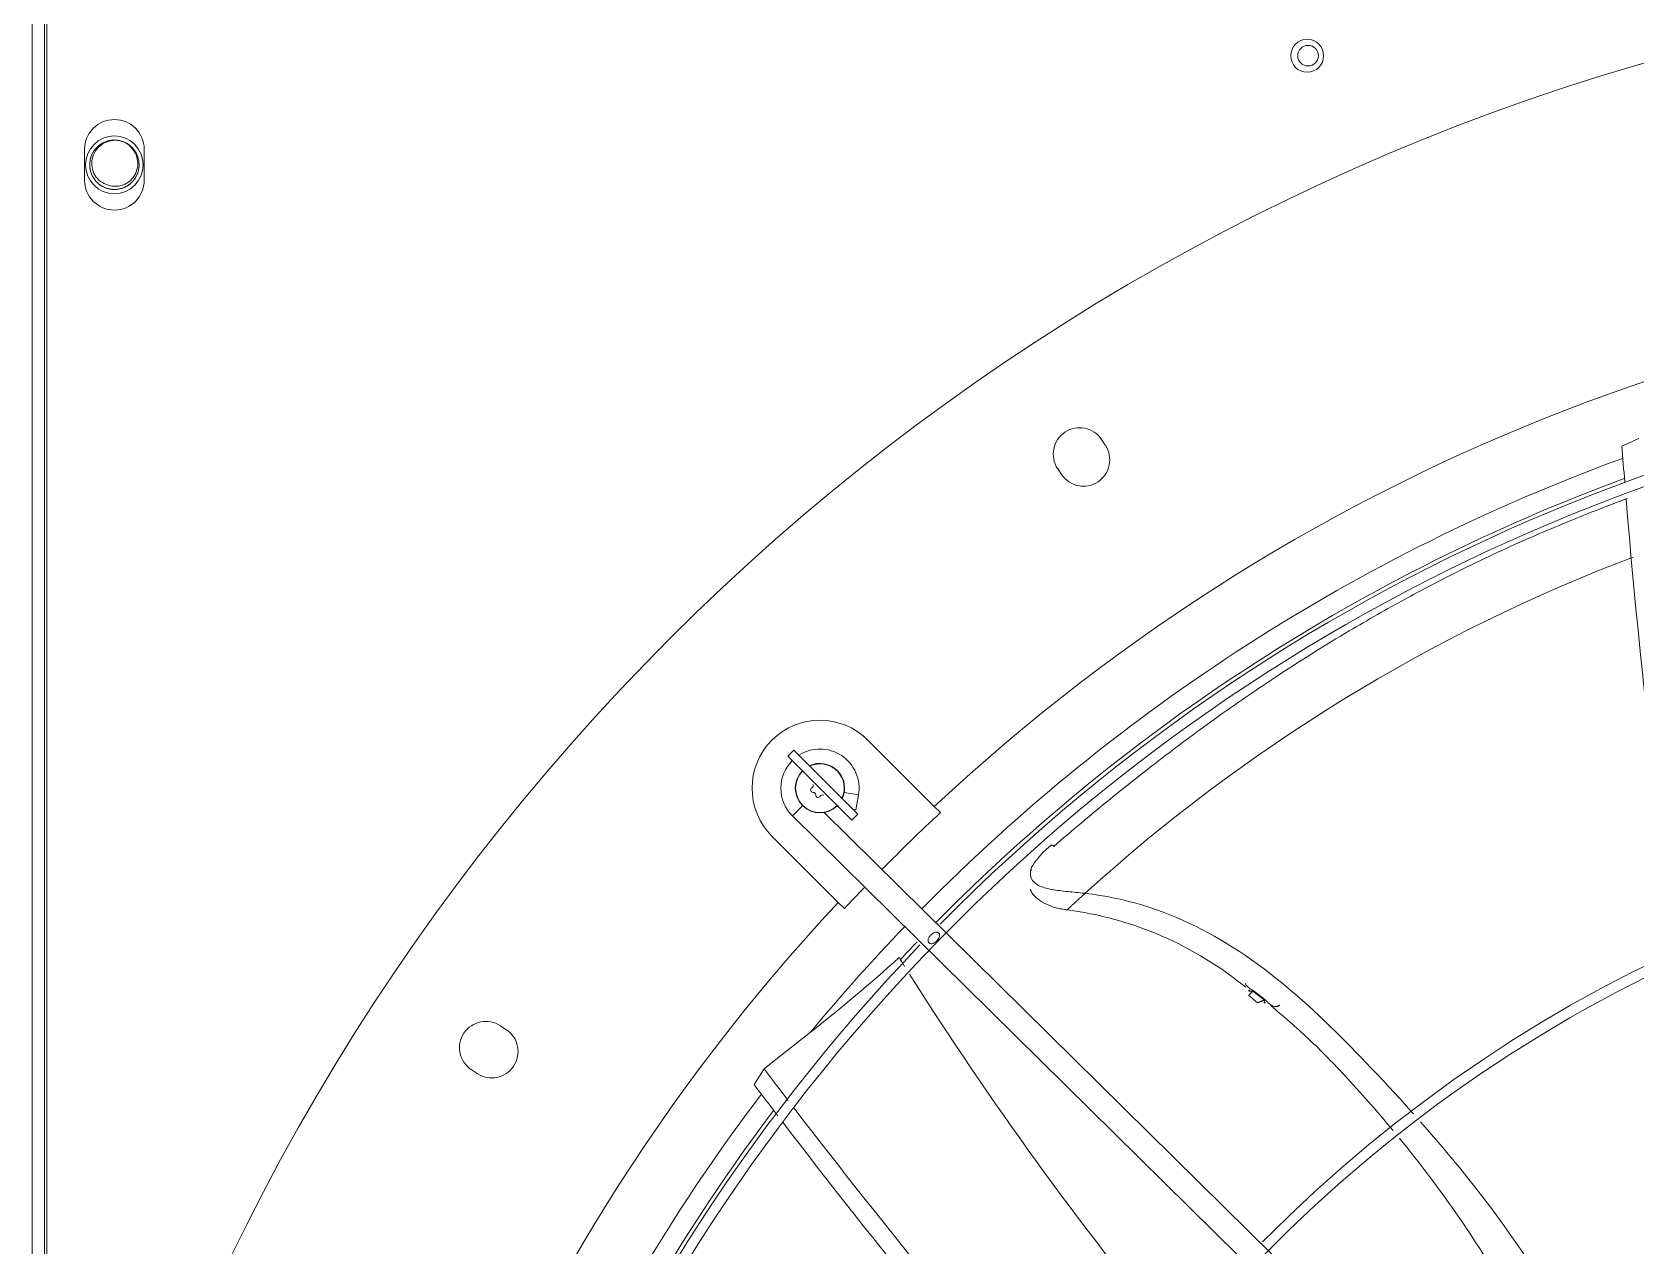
# Model space of a CAD drawing. Header units: millimetres. Extents: x 113490 to 142599, y -20467 to 115.
# Drawn here: x 134324.2 to 134713.9, y -11117.7 to -10822.7 of the extents above; entities that cross this region are included whole.
import ezdxf

# ---------------------------------------------------------------- set-up
doc = ezdxf.new("R2010")
doc.units = ezdxf.units.MM
doc.layers.add('DV3_0', color=7, linetype='Continuous')

msp = doc.modelspace()

# ---------------------------------------------------------------- linework, layer by layer
at = {"layer": 'DV3_0', "color": 7, "linetype": 'Continuous', "lineweight": 20}
for p, q in [((134327.84, -11862.07), (134327.84, -9845.59)), ((134521.59, -11007.48), (134525.04, -11008.09)), ((134511.47, -11010.71), (134509.01, -11013.2)), ((134623.64, -11057.89), (134620.85, -11055.74))]:
    msp.add_line(p, q, dxfattribs=at)
at = {"layer": 'DV3_0', "color": 7, "linetype": 'Continuous', "lineweight": 15}
for p, q in [((134324.24, -11847.85), (134324.24, -9857.26)), ((134327.24, -11847.85), (134327.24, -9857.26)), ((134336.99, -10851.24), (134336.99, -10858.74)), ((134351.49, -10858.74), (134351.49, -10851.24)), ((134585.02, -10923.11), (134584.08, -10921.7)), ((134714.65, -10921.46), (134710.55, -10923.32)), ((134573.44, -10928.81), (134574.38, -10930.23)), ((134509.32, -10997.24), (134507.91, -10998.66)), ((134509.32, -10997.24), (134524.88, -11012.8)), ((134543.46, -11010.88), (134527.35, -10994.77)), ((134523.46, -11014.22), (134507.91, -10998.66)), ((134524.4, -11011.7), (134525.04, -11008.09)), ((134855, -11345.95), (134516.7, -11012.35)), ((134520.21, -11010.96), (134519.72, -11010.88)), ((134523.46, -11014.22), (134524.88, -11012.8)), ((134523.64, -11011.57), (134524.4, -11011.7)), ((134544.96, -11012.37), (134543.46, -11010.88)), ((134509.01, -11013.2), (134851.44, -11350.87)), ((134504.02, -11018.1), (134520.13, -11034.22)), ((134520.13, -11034.22), (134521.62, -11035.71)), ((134618.18, -11054.09), (134619.19, -11054.77)), ((134620.95, -11055.64), (134620.85, -11055.74)), ((134623.74, -11057.77), (134620.95, -11055.64)), ((134619.8, -11056.75), (134621.97, -11058.61)), ((134625.13, -11059.16), (134626.43, -11060.31)), ((134439.47, -11065.13), (134438.06, -11064.19)), ((134513.39, -11065.73), (134503.04, -11073.89)), ((134430.95, -11074.83), (134432.36, -11075.78)), ((134502.11, -11074.65), (134499.66, -11078.43)), ((134503.04, -11073.89), (134502.11, -11074.65))]:
    msp.add_line(p, q, dxfattribs=at)
for centre, radius in [((134634.07, -10828.5), 4), ((134634.28, -10828.48), 2.5), ((134344.24, -10854.99), 7)]:
    msp.add_circle(centre, radius, dxfattribs=at)
for centre, radius, start, end in [((134869.24, -11359.99), 551.5, 105.4775, 164.5225), ((134344.24, -10851.24), 7.25, 0, 180), ((134344.24, -10854.99), 6, 64.8963, 82.5227), ((134344.24, -10858.74), 7.25, 180, 0), ((134869.24, -11359.99), 477.5, 46.9802, 133.0198), ((134869.24, -11359.99), 456, 45.9967, 135.345), ((134869.24, -11359.99), 453.5, 90, 135.5593), ((134578.76, -10925.26), 6.4, 33.75, 213.75), ((134579.7, -10926.67), 6.4, 213.75, 33.75), ((136546.57, -10785.08), 1841.22, 184.30567, 184.57799), ((134869.24, -11359.99), 457, 110.247, 135.4011), ((136546.57, -10785.08), 1841.22, 184.70532, 188.15423), ((134515.68, -11006.44), 16.5, 45, 225), ((134515.68, -11006.44), 9.5, 350, 122.8178), ((134515.68, -11006.44), 9.5, 135, 225.4011), ((134515.68, -11006.44), 6, 334.4712, 115.5288), ((134515.68, -11006.44), 5.91, 334.7712, 115.2288), ((134515.68, -11006.44), 6, 135, 315), ((134515.68, -11006.44), 5.91, 135, 315), ((134514.01, -11006.88), 0.6, 118.8618, 271.1382), ((134513.43, -11005.83), 0.6, 298.8788, 31.1212), ((134514.04, -11008.08), 0.6, 358.8788, 91.1212), ((134515.24, -11008.11), 0.6, 178.8617, 331.1383), ((134516.29, -11008.69), 0.6, 58.8788, 151.1212), ((134869.24, -11359.99), 475.39, 133.011, 135.4011), ((134869.24, -11359.99), 346, 46.4603, 135.3186), ((134869.24, -11359.99), 343.5, 90, 135.6595), ((134583.87, -11035.97), 19.7, 127.2844, 146.8694), ((134570.55, -11027.16), 3.73, 148.8324, 198.5323), ((134567.99, -11026.01), 1.01, 129.0108, 207.7636), ((134567.16, -11025.11), 0.229, 329.2787, 337.2497), ((134869.24, -11359.99), 475.39, 136.1242, 136.989), ((134569.36, -11123.82), 92.44, 83.3264, 83.4691), ((134869.24, -11359.99), 477.5, 136.9802, 223.0198), ((134564.35, -11121.56), 86.32, 51.4172, 83.6329), ((134869.24, -11359.99), 457, 136.2141, 136.9627), ((134869.24, -11359.99), 453.5, 135.5593, 135.9166), ((134869.24, -11359.99), 456, 136.2282, 225.3442), ((134869.24, -11359.99), 453.5, 135.9912, 225.5589), ((134261.76, -10745.29), 407.44, 308.1421, 312.0989), ((135274.63, -10585.4), 872.25, 211.99842, 212.16586), ((134869.24, -11359.99), 453.5, 135.9166, 135.9912), ((135274.63, -10585.4), 872.25, 212.31442, 219.53683), ((134619.29, -11054.41), 5.58, 321.387, 322.944), ((134434.5, -11069.51), 6.4, 56.25, 236.25), ((134435.92, -11070.45), 6.4, 236.25, 56.25), ((136033.48, -9914.21), 1921.39, 217.15391, 217.44204), ((135969.25, -9969.73), 1840.9, 217.03202, 217.32877), ((134869.24, -11359.99), 457, 142.9574, 169.7123), ((136033.48, -9914.21), 1921.39, 217.51308, 220.85897), ((135969.25, -9969.73), 1840.9, 217.39011, 220.92007)]:
    msp.add_arc(centre, radius, start, end, dxfattribs=at)
at = {"layer": 'DV3_0', "color": 7, "linetype": 'Continuous', "lineweight": 20}
for centre, radius, start, end in [((134869.24, -11359.99), 461.75, 110.0855, 135.4011), ((134862.75, -11343.28), 420.46, 110.8294, 132.2399), ((134869.24, -11359.99), 461.75, 136.1456, 140.4114), ((134869.24, -11359.99), 461.75, 142.7915, 173.1384)]:
    msp.add_arc(centre, radius, start, end, dxfattribs=at)
at = {"layer": 'DV3_0', "color": 7, "linetype": 'Continuous', "lineweight": 15}
msp.add_rational_spline([(134349.78, -10852.69), (134348.45, -10849.49), (134345.02, -10849.04), (134341.58, -10848.59), (134339.48, -10851.34), (134337.37, -10854.09), (134338.7, -10857.29), (134340.02, -10860.49), (134343.46, -10860.94), (134346.89, -10861.39), (134349, -10858.64), (134351.11, -10855.89), (134349.78, -10852.69), (134348.45, -10849.49), (134345.02, -10849.04), (134341.58, -10848.59), (134339.48, -10851.34), (134337.37, -10854.09), (134338.7, -10857.29), (134340.02, -10860.49), (134343.46, -10860.94), (134346.89, -10861.39), (134349, -10858.64), (134351.11, -10855.89), (134349.78, -10852.69), (134348.89, -10850.54), (134346.78, -10849.56)], [1, 0.866025403784, 1, 0.866025403784, 1, 0.866025403784, 1, 0.866025403784, 1, 0.866025403784, 1, 0.866025403784, 1, 0.866025403784, 1, 0.866025403784, 1, 0.866025403784, 1, 0.866025403784, 1, 0.866025403784, 1, 0.866025403784, 1, 0.90591222949, 0.943976505854], degree=2, knots=[0.94372108, 0.94372108, 0.94372108, 0.9481517, 0.9481517, 0.95258231, 0.95258231, 0.95701293, 0.95701293, 0.96144354, 0.96144354, 0.96587416, 0.96587416, 0.97030477, 0.97030477, 0.97473539, 0.97473539, 0.979166, 0.979166, 0.98359662, 0.98359662, 0.98802723, 0.98802723, 0.99245785, 0.99245785, 0.99688846, 0.99688846, 1, 1, 1], dxfattribs=at)
for points, knots in [([(134342.78, -10859.91), (134341.41, -10859.59), (134340.22, -10858.71), (134338.79, -10856.34), (134338.56, -10854.87), (134339.14, -10852.17), (134339.96, -10850.94), (134342.21, -10849.31), (134343.63, -10848.92), (134345.02, -10849.04)], [0, 0, 0, 0, 0.25, 0.25, 0.5, 0.5, 0.75, 0.75, 1, 1, 1, 1]), ([(134346.78, -10849.56), (134348.02, -10850.21), (134348.99, -10851.3), (134350.03, -10853.89), (134350.05, -10855.36), (134349.07, -10857.97), (134348.08, -10859.08), (134345.59, -10860.28), (134344.1, -10860.39), (134342.78, -10859.91)], [0, 0, 0, 0, 0.25, 0.25, 0.5, 0.5, 0.75, 0.75, 1, 1, 1, 1]), ([(134711.78, -10936.09), (134710.08, -10936.72), (134705.94, -10938.29), (134697.09, -10941.8), (134687.51, -10945.84), (134676.93, -10950.71), (134667.76, -10955.23), (134656.69, -10961.07), (134643.07, -10968.83), (134627.47, -10978.59), (134612.01, -10989.22), (134598.71, -10999.12), (134587.99, -11007.61), (134579.56, -11014.53), (134574.69, -11018.69), (134572.48, -11020.58)], [0.2372655, 0.2372655, 0.2372655, 0.2372655, 0.2629324, 0.3003611, 0.375216, 0.4179257, 0.4668403, 0.518544, 0.5907456, 0.6811722, 0.7688048, 0.8461038, 0.908484, 0.9586231, 1, 1, 1, 1]), ([(134519.91, -11010.66), (134519.93, -11010.68), (134519.98, -11010.73), (134520.08, -11010.83), (134520.17, -11010.92), (134520.21, -11010.96)], [0.93699996, 0.93699996, 0.93699996, 0.93699996, 0.94570082, 0.97250001, 1, 1, 1, 1]), ([(134567.01, -11028.34), (134567.31, -11029.06), (134567.93, -11029.62), (134569.64, -11030.5), (134570.74, -11030.81), (134573.19, -11031.27), (134574.54, -11031.43), (134577.25, -11031.71), (134578.62, -11031.83), (134579.87, -11031.98)], [0, 0, 0, 0, 0.25, 0.25, 0.5, 0.5, 0.75, 0.75, 1, 1, 1, 1]), ([(134566.76, -11030.98), (134566.9, -11031.31), (134567.25, -11032.13), (134568.59, -11033.43), (134571.32, -11035.19), (134573.84, -11035.71), (134575.79, -11036.07)], [0, 0, 0, 0, 0.112555, 0.329721, 0.555034, 1, 1, 1, 1]), ([(134575.71, -11036.05), (134575.71, -11036.04), (134575.77, -11035.98), (134575.97, -11035.78), (134576.35, -11035.43), (134576.76, -11035.05), (134577.31, -11034.53), (134578.01, -11033.9), (134578.9, -11033.09), (134579.66, -11032.4), (134580.1, -11032)], [0.4374993, 0.4374993, 0.4374993, 0.4374993, 0.4998211, 0.6248762, 0.6874038, 0.7499314, 0.812459, 0.8749866, 0.9375141, 0.9999949, 0.9999949, 0.9999949, 0.9999949]), ([(134659.91, -11085.59), (134656.95, -11082.28), (134653.94, -11079.01), (134644.29, -11068.77), (134637.49, -11061.88), (134623.03, -11049.58), (134615.36, -11044.17), (134598.77, -11035.95), (134589.85, -11033.12), (134580.1, -11032)], [0.5671555, 0.5671555, 0.5671555, 0.5671555, 0.625, 0.625, 0.75, 0.75, 0.875, 0.875, 1, 1, 1, 1]), ([(134542.18, -11044.03), (134542.14, -11043.98), (134542.06, -11043.89), (134541.95, -11043.65), (134541.91, -11043.25), (134542.09, -11042.82), (134542.35, -11042.43), (134542.63, -11042.12), (134542.93, -11041.84), (134543.31, -11041.57), (134543.73, -11041.39), (134544.12, -11041.42), (134544.36, -11041.53), (134544.45, -11041.61), (134544.5, -11041.65)], [0, 0, 0, 0, 0.040441, 0.08184, 0.180502, 0.319168, 0.407275, 0.502441, 0.597059, 0.684342, 0.821198, 0.918588, 0.959713, 1, 1, 1, 1]), ([(134544.5, -11041.65), (134544.54, -11041.69), (134544.62, -11041.78), (134544.73, -11042.02), (134544.77, -11042.42), (134544.59, -11042.85), (134544.33, -11043.24), (134544.05, -11043.55), (134543.75, -11043.83), (134543.37, -11044.1), (134542.95, -11044.28), (134542.56, -11044.26), (134542.32, -11044.14), (134542.23, -11044.07), (134542.18, -11044.03)], [0, 0, 0, 0, 0.040419, 0.081737, 0.180004, 0.318741, 0.407079, 0.502384, 0.597672, 0.685216, 0.821732, 0.918627, 0.959704, 1, 1, 1, 1]), ([(134620.95, -11055.63), (134620.89, -11055.59), (134620.74, -11055.49), (134620.42, -11055.28), (134620.02, -11055.02), (134619.52, -11054.62), (134619.18, -11054.25), (134619.05, -11053.95), (134619.03, -11053.9)], [0, 0, 0, 0, 0.0427487, 0.1089556, 0.23488, 0.3499859, 0.5247423, 0.5619881, 0.5619881, 0.5619881, 0.5619881]), ([(134620.85, -11055.74), (134620.83, -11055.74), (134620.8, -11055.72), (134620.74, -11055.73), (134620.67, -11055.73), (134620.58, -11055.75), (134620.47, -11055.77), (134620.3, -11055.79), (134620.13, -11055.8), (134619.96, -11055.75), (134619.85, -11055.62), (134619.99, -11055.48), (134620.06, -11055.41)], [0, 0, 0, 0, 0.012044, 0.035772, 0.072016, 0.120628, 0.180709, 0.274151, 0.441021, 0.561352, 0.790208, 1, 1, 1, 1]), ([(134620.85, -11055.74), (134620.8, -11055.79), (134620.72, -11055.87), (134620.61, -11055.99), (134620.5, -11056.1), (134620.4, -11056.2), (134620.31, -11056.3), (134620.23, -11056.39), (134620.16, -11056.47), (134620.1, -11056.55), (134620.05, -11056.61), (134620, -11056.67), (134619.97, -11056.72), (134619.94, -11056.76), (134619.93, -11056.8), (134619.92, -11056.82), (134619.92, -11056.84), (134619.93, -11056.85), (134619.93, -11056.85)], [0, 0, 0, 0, 0.031475, 0.0625958, 0.0933628, 0.1237773, 0.1538417, 0.1835592, 0.2129345, 0.2419735, 0.2706833, 0.2990728, 0.3271542, 0.3549404, 0.3824438, 0.4096765, 0.4366503, 0.4569653, 0.4569653, 0.4569653, 0.4569653]), ([(134623.64, -11057.89), (134623.58, -11057.92), (134623.46, -11057.98), (134623.28, -11058.07), (134623.1, -11058.15), (134622.94, -11058.23), (134622.78, -11058.29), (134622.62, -11058.35), (134622.48, -11058.4), (134622.34, -11058.45), (134622.22, -11058.48), (134622.11, -11058.5), (134622.01, -11058.51), (134621.92, -11058.5), (134621.85, -11058.48), (134621.79, -11058.45), (134621.76, -11058.42), (134621.75, -11058.4)], [0, 0, 0, 0, 0.0314072, 0.063257, 0.0955249, 0.1281906, 0.1612384, 0.1946578, 0.2284443, 0.2625995, 0.2971318, 0.332057, 0.3673985, 0.4031877, 0.4394642, 0.4762758, 0.5136785, 0.5136785, 0.5136785, 0.5136785]), ([(134623.88, -11058.46), (134623.84, -11058.51), (134623.78, -11058.59), (134623.66, -11058.67), (134623.6, -11058.64), (134623.6, -11058.5), (134623.63, -11058.33), (134623.68, -11058.16), (134623.71, -11058.02), (134623.71, -11057.95), (134623.67, -11057.9), (134623.65, -11057.89), (134623.64, -11057.89)], [0, 0, 0, 0, 0.127334, 0.220789, 0.468502, 0.604215, 0.74663, 0.891503, 0.957481, 0.981971, 0.990853, 1, 1, 1, 1]), ([(134627.46, -11059.15), (134627.42, -11059.18), (134627.34, -11059.23), (134627.22, -11059.31), (134627.11, -11059.37), (134626.99, -11059.42), (134626.88, -11059.46), (134626.78, -11059.49), (134626.62, -11059.52), (134626.4, -11059.54), (134626.07, -11059.5), (134625.68, -11059.37), (134625.2, -11059.09), (134624.8, -11058.78), (134624.5, -11058.49), (134624.29, -11058.29), (134624.13, -11058.12), (134624, -11058), (134623.93, -11057.93), (134623.87, -11057.87), (134623.8, -11057.82), (134623.76, -11057.78), (134623.74, -11057.77)], [0, 0, 0, 0, 0.032342, 0.063135, 0.092386, 0.120131, 0.146436, 0.171383, 0.195073, 0.258132, 0.321275, 0.421155, 0.547116, 0.703173, 0.766665, 0.832575, 0.904454, 0.924849, 0.944576, 0.964005, 0.982714, 1, 1, 1, 1]), ([(134626.43, -11060.31), (134629.7, -11063.12), (134635.11, -11067.77), (134642.58, -11075.57), (134649.1, -11082.72), (134652.97, -11087.24), (134654.92, -11089.59)], [0, 0, 0, 0, 0.0665262, 0.1303545, 0.1795293, 0.2312581, 0.2312581, 0.2312581, 0.2312581]), ([(134720.04, -11177.65), (134719.06, -11175.85), (134718.08, -11174.04), (134712.31, -11163.33), (134707.56, -11154.48), (134697.76, -11137.14), (134692.71, -11128.66), (134681.88, -11112.45), (134676.08, -11104.74), (134667.25, -11094.01), (134664.46, -11090.74), (134661.62, -11087.53)], [0.0997666, 0.0997666, 0.0997666, 0.0997666, 0.125, 0.125, 0.25, 0.25, 0.375, 0.375, 0.5, 0.5, 0.5559137, 0.5559137, 0.5559137, 0.5559137]), ([(134656.47, -11091.47), (134657.72, -11093), (134663.21, -11099.86), (134672.73, -11112.87), (134684.02, -11131.03), (134694.3, -11150.1), (134703.45, -11168), (134709.52, -11179.76), (134712.3, -11184.93)], [0.2450626, 0.2450626, 0.2450626, 0.2450626, 0.2785483, 0.3937658, 0.5184271, 0.640965, 0.7604313, 0.861417, 0.861417, 0.861417, 0.861417])]:
    msp.add_open_spline(points, degree=3, knots=knots, dxfattribs=at)
at = {"layer": 'DV3_0', "color": 7, "linetype": 'Continuous', "lineweight": 20}
msp.add_open_spline([(134571.94, -11020.29), (134571.97, -11020.24), (134572.05, -11020.23), (134572.26, -11020.34), (134572.39, -11020.45), (134572.48, -11020.58)], degree=3, knots=[0, 0, 0, 0, 0.5, 0.5, 1, 1, 1, 1], dxfattribs=at)

doc.saveas('drawing.dxf')
